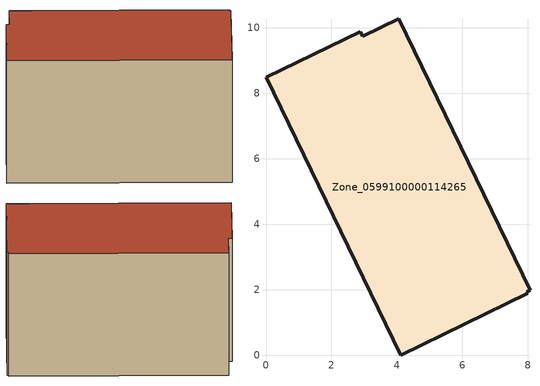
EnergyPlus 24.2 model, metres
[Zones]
Zone_0599100000114265
 floor ground (C_G): 8.07,1.99 7.97,1.95 7.99,1.89 4.11,0 0,8.49 2.88,9.89 2.96,9.75 4.05,10.28 z0
 wall outside (C_F): 8.07,1.99 4.05,10.28 2.96,9.75 2.88,9.89 0,8.49 4.11,0 7.99,1.89 7.97,1.95 8.07,1.99 z0:5.84
 roof outside (C_R): 7.97,1.95 8.07,1.99 4.05,10.28 2.96,9.75 2.88,9.89 0,8.49 4.11,0 7.99,1.89 z5.84
[BUILDING]
Pand.0599100000114265: North Axis=0; Terrain=City; Loads Convergence Tolerance Value=0.04; Temperature Convergence Tolerance Value=0.4; Solar Distribution=FullExterior; Maximum Number of Warmup Days=25; Minimum Number of Warmup Days=1
[Site:Location]
Rotterdam.The.Hague.AP_ZH_NLD Design_Conditions: Latitude=51.96; Longitude=4.45; Time Zone=1; Elevation=-4.5
[SITE:GROUNDTEMPERATURE:BUILDINGSURFACE]
18, 18, 18, 18, 18, 18, 18, 18, 18, 18, 18, 18
[MATERIAL] Thermal Absorptance=0.9; Solar Absorptance=0.7; Visible Absorptance=0.7
Name | Roughness | Thickness | Conductivity | Density | Specific Heat
G.TI.1946-1964 | MediumSmooth | 0.15 | 1 | 540 | 1210
F.TI.1946-1964 | Rough | 0.3 | 0.857143 | 1920 | 840
R.TI.1946-1964 | MediumRough | 0.2 | 0.277778 | 1500 | 1000
[CONSTRUCTION]
C_G: G.TI.1946-1964
C_F: F.TI.1946-1964
C_R: R.TI.1946-1964
[ZONE]
Zone_0599100000114265: Type=1; Multiplier=1; Ceiling Height=Autocalculate; Volume=Autocalculate; Floor Area=autocalculate; Part of Total Floor Area=Yes
[ZONEINFILTRATION:DESIGNFLOWRATE]
Infil_Zone_0599100000114265: Zone or ZoneList or Space or SpaceList=Zone_0599100000114265; Schedule=AlwaysOn; Design Flow Rate Calculation Method=Flow/Area; Flow Rate per Floor Area=0.003; Constant Term Coefficient=1; Temperature Term Coefficient=0; Velocity Term Coefficient=0; Velocity Squared Term Coefficient=0
[HVACTEMPLATE:ZONE:IDEALLOADSAIRSYSTEM]
Zone_0599100000114265: Maximum Heating Supply Air Temperature=50; Minimum Cooling Supply Air Temperature=13; Maximum Heating Supply Air Humidity Ratio=0.0156; Minimum Cooling Supply Air Humidity Ratio=0.0077; Heating Limit=NoLimit; Cooling Limit=NoLimit; Dehumidification Control Type=ConstantSensibleHeatRatio; Cooling Sensible Heat Ratio=0.7; Dehumidification Setpoint=60; Humidification Control Type=None; Humidification Setpoint=30; Outdoor Air Method=None; Outdoor Air Flow Rate per Person=0.00944; Outdoor Air Flow Rate per Zone Floor Area=0; Outdoor Air Flow Rate per Zone=0; Demand Controlled Ventilation Type=None; Outdoor Air Economizer Type=NoEconomizer; Heat Recovery Type=None; Sensible Heat Recovery Effectiveness=0.7; Latent Heat Recovery Effectiveness=0.65
[ZONECONTROL:THERMOSTAT]
ThermostatControl_Zone_0599100000114265: Zone or ZoneList=Zone_0599100000114265; Control Type Schedule=DualSetpointControlType; Control 1=Thermostat_Zone_0599100000114265; Temperature Difference Between Cutout And Setpoint=0
[THERMOSTATSETPOINT:DUALSETPOINT]
Thermostat_Zone_0599100000114265: Heating Setpoint Temperature Schedule=HeatingSetpoint_Zone_0599100000114265; Cooling Setpoint Temperature Schedule=CoolingSetpoint_Zone_0599100000114265
[SCHEDULE:COMPACT]
HeatingSetpoint_Zone_0599100000114265: Through: 12/31, For: AllDays, Until: 24:00, 21
CoolingSetpoint_Zone_0599100000114265: Through: 12/31, For: AllDays, Until: 24:00, 24
DualSetpointControlType: Through: 12/31, For: AllDays, Until: 24:00, 4
AlwaysOn: Through: 12/31, For: AllDays, Until: 24:00, 1
